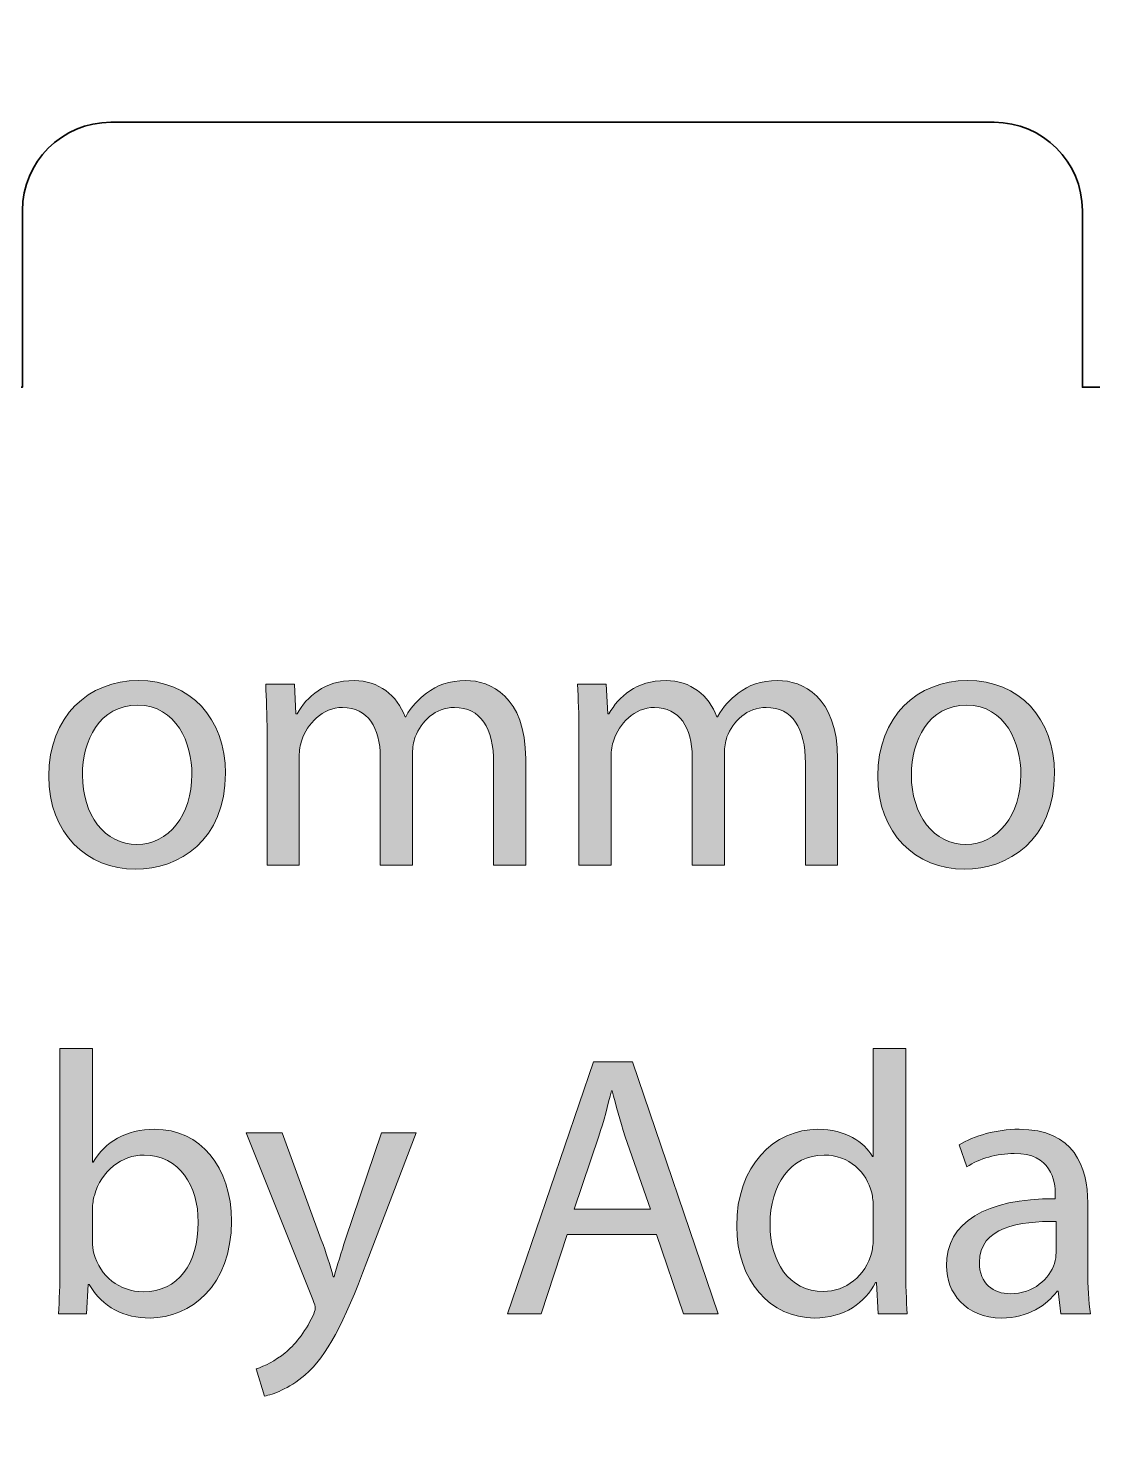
# Model space of a CAD drawing. Header units: inches. Extents: x 51 to 229, y 44 to 173.
# Drawn here: x 160.9 to 172.95, y 124.39 to 140.53 of the extents above; entities that cross this region are included whole.
import ezdxf

# ---------------------------------------------------------------- set-up
doc = ezdxf.new("R2010")
doc.units = ezdxf.units.IN
doc.header["$MEASUREMENT"] = 0
doc.layers.add('Artwork', color=7, linetype='Continuous')

# ---------------------------------------------------------------- blocks, each defined once
blk = doc.blocks.new('block 8')
at = {"layer": 'Artwork', "true_color": 0xed1c24}
h = blk.add_hatch(color=240, dxfattribs=at)
h.dxf.hatch_style = 2
edge = h.paths.add_edge_path()
edge.add_spline(control_points=[(163.131, 132.098), (163.131, 131.34), (162.603, 131.01), (162.112, 131.01), (161.562, 131.01), (161.13, 131.417), (161.13, 132.064), (161.13, 132.745), (161.583, 133.147), (162.145, 133.147), (162.734, 133.147), (163.131, 132.72), (163.131, 132.098)], knot_values=[0, 0, 0, 0, 1, 1, 1, 2, 2, 2, 3, 3, 3, 4, 4, 4, 4], degree=3, periodic=1)
edge = h.paths.add_edge_path()
edge.add_spline(control_points=[(161.511, 132.077), (161.511, 131.628), (161.765, 131.29), (162.129, 131.29), (162.484, 131.29), (162.751, 131.624), (162.751, 132.085), (162.751, 132.432), (162.578, 132.868), (162.137, 132.868), (161.701, 132.868), (161.511, 132.462), (161.511, 132.077)], knot_values=[0, 0, 0, 0, 1, 1, 1, 2, 2, 2, 3, 3, 3, 4, 4, 4, 4], degree=3, periodic=1)
h = blk.add_hatch(color=240, dxfattribs=at)
h.dxf.hatch_style = 2
edge = h.paths.add_edge_path()
edge.add_spline(control_points=[(163.602, 132.551), (163.602, 132.766), (163.594, 132.936), (163.586, 133.105), (163.586, 133.105), (163.911, 133.105), (163.911, 133.105), (163.911, 133.105), (163.928, 132.771), (163.928, 132.771), (163.928, 132.771), (163.941, 132.771), (163.941, 132.771), (164.055, 132.965), (164.246, 133.147), (164.588, 133.147), (164.863, 133.147), (165.075, 132.978), (165.164, 132.737), (165.164, 132.737), (165.172, 132.737), (165.172, 132.737), (165.236, 132.855), (165.32, 132.94), (165.405, 133.003), (165.528, 133.096), (165.659, 133.147), (165.853, 133.147), (166.128, 133.147), (166.53, 132.969), (166.53, 132.259), (166.53, 132.259), (166.53, 131.057), (166.53, 131.057), (166.53, 131.057), (166.167, 131.057), (166.167, 131.057), (166.167, 131.057), (166.167, 132.212), (166.167, 132.212), (166.167, 132.61), (166.018, 132.842), (165.722, 132.842), (165.507, 132.842), (165.346, 132.686), (165.278, 132.508), (165.261, 132.453), (165.248, 132.39), (165.248, 132.322), (165.248, 132.322), (165.248, 131.057), (165.248, 131.057), (165.248, 131.057), (164.884, 131.057), (164.884, 131.057), (164.884, 131.057), (164.884, 132.284), (164.884, 132.284), (164.884, 132.61), (164.74, 132.842), (164.457, 132.842), (164.228, 132.842), (164.055, 132.656), (163.996, 132.47), (163.975, 132.419), (163.966, 132.352), (163.966, 132.288), (163.966, 132.288), (163.966, 131.057), (163.966, 131.057), (163.966, 131.057), (163.602, 131.057), (163.602, 131.057), (163.602, 131.057), (163.602, 132.551), (163.602, 132.551)], knot_values=[0, 0, 0, 0, 1, 1, 1, 2, 2, 2, 3, 3, 3, 4, 4, 4, 5, 5, 5, 6, 6, 6, 7, 7, 7, 8, 8, 8, 9, 9, 9, 10, 10, 10, 11, 11, 11, 12, 12, 12, 13, 13, 13, 14, 14, 14, 15, 15, 15, 16, 16, 16, 17, 17, 17, 18, 18, 18, 19, 19, 19, 20, 20, 20, 21, 21, 21, 22, 22, 22, 23, 23, 23, 24, 24, 24, 25, 25, 25, 25], degree=3, periodic=1)
h = blk.add_hatch(color=240, dxfattribs=at)
h.dxf.hatch_style = 2
edge = h.paths.add_edge_path()
edge.add_spline(control_points=[(167.133, 132.551), (167.133, 132.766), (167.124, 132.936), (167.116, 133.105), (167.116, 133.105), (167.442, 133.105), (167.442, 133.105), (167.442, 133.105), (167.459, 132.771), (167.459, 132.771), (167.459, 132.771), (167.472, 132.771), (167.472, 132.771), (167.586, 132.965), (167.776, 133.147), (168.119, 133.147), (168.394, 133.147), (168.605, 132.978), (168.694, 132.737), (168.694, 132.737), (168.703, 132.737), (168.703, 132.737), (168.766, 132.855), (168.851, 132.94), (168.935, 133.003), (169.058, 133.096), (169.189, 133.147), (169.384, 133.147), (169.659, 133.147), (170.061, 132.969), (170.061, 132.259), (170.061, 132.259), (170.061, 131.057), (170.061, 131.057), (170.061, 131.057), (169.697, 131.057), (169.697, 131.057), (169.697, 131.057), (169.697, 132.212), (169.697, 132.212), (169.697, 132.61), (169.549, 132.842), (169.253, 132.842), (169.037, 132.842), (168.876, 132.686), (168.808, 132.508), (168.792, 132.453), (168.779, 132.39), (168.779, 132.322), (168.779, 132.322), (168.779, 131.057), (168.779, 131.057), (168.779, 131.057), (168.415, 131.057), (168.415, 131.057), (168.415, 131.057), (168.415, 132.284), (168.415, 132.284), (168.415, 132.61), (168.271, 132.842), (167.988, 132.842), (167.759, 132.842), (167.586, 132.656), (167.526, 132.47), (167.505, 132.419), (167.497, 132.352), (167.497, 132.288), (167.497, 132.288), (167.497, 131.057), (167.497, 131.057), (167.497, 131.057), (167.133, 131.057), (167.133, 131.057), (167.133, 131.057), (167.133, 132.551), (167.133, 132.551)], knot_values=[0, 0, 0, 0, 1, 1, 1, 2, 2, 2, 3, 3, 3, 4, 4, 4, 5, 5, 5, 6, 6, 6, 7, 7, 7, 8, 8, 8, 9, 9, 9, 10, 10, 10, 11, 11, 11, 12, 12, 12, 13, 13, 13, 14, 14, 14, 15, 15, 15, 16, 16, 16, 17, 17, 17, 18, 18, 18, 19, 19, 19, 20, 20, 20, 21, 21, 21, 22, 22, 22, 23, 23, 23, 24, 24, 24, 25, 25, 25, 25], degree=3, periodic=1)
h = blk.add_hatch(color=240, dxfattribs=at)
h.dxf.hatch_style = 2
edge = h.paths.add_edge_path()
edge.add_spline(control_points=[(172.517, 132.098), (172.517, 131.34), (171.988, 131.01), (171.497, 131.01), (170.947, 131.01), (170.516, 131.417), (170.516, 132.064), (170.516, 132.745), (170.968, 133.147), (171.531, 133.147), (172.119, 133.147), (172.517, 132.72), (172.517, 132.098)], knot_values=[0, 0, 0, 0, 1, 1, 1, 2, 2, 2, 3, 3, 3, 4, 4, 4, 4], degree=3, periodic=1)
edge = h.paths.add_edge_path()
edge.add_spline(control_points=[(170.896, 132.077), (170.896, 131.628), (171.15, 131.29), (171.514, 131.29), (171.87, 131.29), (172.136, 131.624), (172.136, 132.085), (172.136, 132.432), (171.963, 132.868), (171.522, 132.868), (171.087, 132.868), (170.896, 132.462), (170.896, 132.077)], knot_values=[0, 0, 0, 0, 1, 1, 1, 2, 2, 2, 3, 3, 3, 4, 4, 4, 4], degree=3, periodic=1)
h = blk.add_hatch(color=240, dxfattribs=at)
h.dxf.hatch_style = 2
edge = h.paths.add_edge_path()
edge.add_spline(control_points=[(161.257, 128.981), (161.257, 128.981), (161.625, 128.981), (161.625, 128.981), (161.625, 128.981), (161.625, 127.695), (161.625, 127.695), (161.625, 127.695), (161.634, 127.695), (161.634, 127.695), (161.765, 127.923), (162.001, 128.067), (162.332, 128.067), (162.843, 128.067), (163.199, 127.644), (163.199, 127.026), (163.199, 126.294), (162.734, 125.93), (162.277, 125.93), (161.98, 125.93), (161.744, 126.045), (161.587, 126.311), (161.587, 126.311), (161.578, 126.311), (161.578, 126.311), (161.578, 126.311), (161.557, 125.977), (161.557, 125.977), (161.557, 125.977), (161.24, 125.977), (161.24, 125.977), (161.248, 126.117), (161.257, 126.324), (161.257, 126.506), (161.257, 126.506), (161.257, 128.981), (161.257, 128.981)], knot_values=[0, 0, 0, 0, 1, 1, 1, 2, 2, 2, 3, 3, 3, 4, 4, 4, 5, 5, 5, 6, 6, 6, 7, 7, 7, 8, 8, 8, 9, 9, 9, 10, 10, 10, 11, 11, 11, 12, 12, 12, 12], degree=3, periodic=1)
edge = h.paths.add_edge_path()
edge.add_spline(control_points=[(161.625, 126.798), (161.625, 126.751), (161.629, 126.705), (161.642, 126.662), (161.71, 126.404), (161.93, 126.227), (162.201, 126.227), (162.594, 126.227), (162.822, 126.544), (162.822, 127.014), (162.822, 127.424), (162.611, 127.775), (162.209, 127.775), (161.959, 127.775), (161.722, 127.597), (161.646, 127.318), (161.634, 127.272), (161.625, 127.221), (161.625, 127.162), (161.625, 127.162), (161.625, 126.798), (161.625, 126.798)], knot_values=[0, 0, 0, 0, 1, 1, 1, 2, 2, 2, 3, 3, 3, 4, 4, 4, 5, 5, 5, 6, 6, 6, 7, 7, 7, 7], degree=3, periodic=1)
h = blk.add_hatch(color=240, dxfattribs=at)
h.dxf.hatch_style = 2
h.paths.add_polyline_path([(167.001, 126.874), (166.705, 125.977), (166.324, 125.977), (167.297, 128.829), (167.738, 128.829), (168.71, 125.977), (168.317, 125.977), (168.012, 126.874)])
edge = h.paths.add_edge_path()
edge.add_spline(control_points=[(167.941, 127.162), (167.941, 127.162), (167.657, 127.983), (167.657, 127.983), (167.594, 128.169), (167.552, 128.338), (167.509, 128.503), (167.509, 128.503), (167.501, 128.503), (167.501, 128.503), (167.459, 128.338), (167.416, 128.16), (167.357, 127.987), (167.357, 127.987), (167.077, 127.162), (167.077, 127.162), (167.077, 127.162), (167.941, 127.162), (167.941, 127.162)], knot_values=[0, 0, 0, 0, 1, 1, 1, 2, 2, 2, 3, 3, 3, 4, 4, 4, 5, 5, 5, 6, 6, 6, 6], degree=3, periodic=1)
h = blk.add_hatch(color=240, dxfattribs=at)
h.dxf.hatch_style = 2
edge = h.paths.add_edge_path()
edge.add_spline(control_points=[(170.832, 128.981), (170.832, 128.981), (170.832, 126.506), (170.832, 126.506), (170.832, 126.324), (170.84, 126.117), (170.849, 125.977), (170.849, 125.977), (170.519, 125.977), (170.519, 125.977), (170.519, 125.977), (170.502, 126.332), (170.502, 126.332), (170.502, 126.332), (170.489, 126.332), (170.489, 126.332), (170.379, 126.104), (170.134, 125.93), (169.799, 125.93), (169.304, 125.93), (168.919, 126.349), (168.919, 126.971), (168.915, 127.653), (169.343, 128.067), (169.838, 128.067), (170.155, 128.067), (170.362, 127.919), (170.455, 127.758), (170.455, 127.758), (170.464, 127.758), (170.464, 127.758), (170.464, 127.758), (170.464, 128.981), (170.464, 128.981), (170.464, 128.981), (170.832, 128.981), (170.832, 128.981)], knot_values=[0, 0, 0, 0, 1, 1, 1, 2, 2, 2, 3, 3, 3, 4, 4, 4, 5, 5, 5, 6, 6, 6, 7, 7, 7, 8, 8, 8, 9, 9, 9, 10, 10, 10, 11, 11, 11, 12, 12, 12, 12], degree=3, periodic=1)
edge = h.paths.add_edge_path()
edge.add_spline(control_points=[(170.464, 127.191), (170.464, 127.238), (170.46, 127.301), (170.447, 127.348), (170.392, 127.58), (170.189, 127.775), (169.909, 127.775), (169.525, 127.775), (169.296, 127.437), (169.296, 126.988), (169.296, 126.573), (169.504, 126.231), (169.901, 126.231), (170.151, 126.231), (170.379, 126.4), (170.447, 126.675), (170.46, 126.726), (170.464, 126.777), (170.464, 126.836), (170.464, 126.836), (170.464, 127.191), (170.464, 127.191)], knot_values=[0, 0, 0, 0, 1, 1, 1, 2, 2, 2, 3, 3, 3, 4, 4, 4, 5, 5, 5, 6, 6, 6, 7, 7, 7, 7], degree=3, periodic=1)
h = blk.add_hatch(color=240, dxfattribs=at)
h.dxf.hatch_style = 2
edge = h.paths.add_edge_path()
edge.add_spline(control_points=[(163.772, 128.025), (163.772, 128.025), (164.216, 126.815), (164.216, 126.815), (164.267, 126.679), (164.317, 126.519), (164.351, 126.396), (164.351, 126.396), (164.36, 126.396), (164.36, 126.396), (164.398, 126.519), (164.44, 126.675), (164.491, 126.823), (164.491, 126.823), (164.897, 128.025), (164.897, 128.025), (164.897, 128.025), (165.291, 128.025), (165.291, 128.025), (165.291, 128.025), (164.732, 126.565), (164.732, 126.565), (164.465, 125.863), (164.284, 125.507), (164.03, 125.283), (163.844, 125.127), (163.666, 125.063), (163.573, 125.046), (163.573, 125.046), (163.479, 125.355), (163.479, 125.355), (163.573, 125.385), (163.695, 125.444), (163.805, 125.537), (163.907, 125.617), (164.03, 125.761), (164.118, 125.952), (164.135, 125.99), (164.148, 126.019), (164.148, 126.04), (164.148, 126.062), (164.14, 126.091), (164.118, 126.138), (164.118, 126.138), (163.365, 128.025), (163.365, 128.025), (163.365, 128.025), (163.772, 128.025), (163.772, 128.025)], knot_values=[0, 0, 0, 0, 1, 1, 1, 2, 2, 2, 3, 3, 3, 4, 4, 4, 5, 5, 5, 6, 6, 6, 7, 7, 7, 8, 8, 8, 9, 9, 9, 10, 10, 10, 11, 11, 11, 12, 12, 12, 13, 13, 13, 14, 14, 14, 15, 15, 15, 16, 16, 16, 16], degree=3, periodic=1)
h = blk.add_hatch(color=240, dxfattribs=at)
h.dxf.hatch_style = 2
edge = h.paths.add_edge_path()
edge.add_spline(control_points=[(172.893, 126.468), (172.893, 126.29), (172.902, 126.117), (172.923, 125.977), (172.923, 125.977), (172.589, 125.977), (172.589, 125.977), (172.589, 125.977), (172.559, 126.235), (172.559, 126.235), (172.559, 126.235), (172.547, 126.235), (172.547, 126.235), (172.433, 126.074), (172.212, 125.93), (171.921, 125.93), (171.506, 125.93), (171.294, 126.222), (171.294, 126.519), (171.294, 127.014), (171.734, 127.284), (172.526, 127.28), (172.526, 127.28), (172.526, 127.322), (172.526, 127.322), (172.526, 127.487), (172.479, 127.796), (172.06, 127.792), (171.865, 127.792), (171.666, 127.737), (171.523, 127.64), (171.523, 127.64), (171.438, 127.889), (171.438, 127.889), (171.607, 127.995), (171.857, 128.067), (172.115, 128.067), (172.741, 128.067), (172.893, 127.64), (172.893, 127.234), (172.893, 127.234), (172.893, 126.468), (172.893, 126.468)], knot_values=[0, 0, 0, 0, 1, 1, 1, 2, 2, 2, 3, 3, 3, 4, 4, 4, 5, 5, 5, 6, 6, 6, 7, 7, 7, 8, 8, 8, 9, 9, 9, 10, 10, 10, 11, 11, 11, 12, 12, 12, 13, 13, 13, 14, 14, 14, 14], degree=3, periodic=1)
edge = h.paths.add_edge_path()
edge.add_spline(control_points=[(172.534, 127.022), (172.128, 127.03), (171.666, 126.959), (171.666, 126.561), (171.666, 126.315), (171.828, 126.205), (172.014, 126.205), (172.284, 126.205), (172.458, 126.375), (172.517, 126.548), (172.53, 126.591), (172.534, 126.633), (172.534, 126.667), (172.534, 126.667), (172.534, 127.022), (172.534, 127.022)], knot_values=[0, 0, 0, 0, 1, 1, 1, 2, 2, 2, 3, 3, 3, 4, 4, 4, 5, 5, 5, 5], degree=3, periodic=1)
at = {"layer": 'Artwork', "lineweight": 0}
blk.add_lwpolyline([(167.001, 126.874), (166.705, 125.977), (166.324, 125.977), (167.297, 128.829), (167.738, 128.829), (168.71, 125.977), (168.317, 125.977), (168.012, 126.874), (167.001, 126.874)], dxfattribs=at)
for points, knots in [([(163.131, 132.098), (163.131, 131.34), (162.603, 131.01), (162.112, 131.01), (161.562, 131.01), (161.13, 131.417), (161.13, 132.064), (161.13, 132.745), (161.583, 133.147), (162.145, 133.147), (162.734, 133.147), (163.131, 132.72), (163.131, 132.098)], [0, 0, 0, 0, 1, 1, 1, 2, 2, 2, 3, 3, 3, 4, 4, 4, 4]), ([(163.602, 132.551), (163.602, 132.766), (163.594, 132.936), (163.586, 133.105), (163.586, 133.105), (163.911, 133.105), (163.911, 133.105), (163.911, 133.105), (163.928, 132.771), (163.928, 132.771), (163.928, 132.771), (163.941, 132.771), (163.941, 132.771), (164.055, 132.965), (164.246, 133.147), (164.588, 133.147), (164.863, 133.147), (165.075, 132.978), (165.164, 132.737), (165.164, 132.737), (165.172, 132.737), (165.172, 132.737), (165.236, 132.855), (165.32, 132.94), (165.405, 133.003), (165.528, 133.096), (165.659, 133.147), (165.853, 133.147), (166.128, 133.147), (166.53, 132.969), (166.53, 132.259), (166.53, 132.259), (166.53, 131.057), (166.53, 131.057), (166.53, 131.057), (166.167, 131.057), (166.167, 131.057), (166.167, 131.057), (166.167, 132.212), (166.167, 132.212), (166.167, 132.61), (166.018, 132.842), (165.722, 132.842), (165.507, 132.842), (165.346, 132.686), (165.278, 132.508), (165.261, 132.453), (165.248, 132.39), (165.248, 132.322), (165.248, 132.322), (165.248, 131.057), (165.248, 131.057), (165.248, 131.057), (164.884, 131.057), (164.884, 131.057), (164.884, 131.057), (164.884, 132.284), (164.884, 132.284), (164.884, 132.61), (164.74, 132.842), (164.457, 132.842), (164.228, 132.842), (164.055, 132.656), (163.996, 132.47), (163.975, 132.419), (163.966, 132.352), (163.966, 132.288), (163.966, 132.288), (163.966, 131.057), (163.966, 131.057), (163.966, 131.057), (163.602, 131.057), (163.602, 131.057), (163.602, 131.057), (163.602, 132.551), (163.602, 132.551)], [0, 0, 0, 0, 1, 1, 1, 2, 2, 2, 3, 3, 3, 4, 4, 4, 5, 5, 5, 6, 6, 6, 7, 7, 7, 8, 8, 8, 9, 9, 9, 10, 10, 10, 11, 11, 11, 12, 12, 12, 13, 13, 13, 14, 14, 14, 15, 15, 15, 16, 16, 16, 17, 17, 17, 18, 18, 18, 19, 19, 19, 20, 20, 20, 21, 21, 21, 22, 22, 22, 23, 23, 23, 24, 24, 24, 25, 25, 25, 25]), ([(167.133, 132.551), (167.133, 132.766), (167.124, 132.936), (167.116, 133.105), (167.116, 133.105), (167.442, 133.105), (167.442, 133.105), (167.442, 133.105), (167.459, 132.771), (167.459, 132.771), (167.459, 132.771), (167.472, 132.771), (167.472, 132.771), (167.586, 132.965), (167.776, 133.147), (168.119, 133.147), (168.394, 133.147), (168.605, 132.978), (168.694, 132.737), (168.694, 132.737), (168.703, 132.737), (168.703, 132.737), (168.766, 132.855), (168.851, 132.94), (168.935, 133.003), (169.058, 133.096), (169.189, 133.147), (169.384, 133.147), (169.659, 133.147), (170.061, 132.969), (170.061, 132.259), (170.061, 132.259), (170.061, 131.057), (170.061, 131.057), (170.061, 131.057), (169.697, 131.057), (169.697, 131.057), (169.697, 131.057), (169.697, 132.212), (169.697, 132.212), (169.697, 132.61), (169.549, 132.842), (169.253, 132.842), (169.037, 132.842), (168.876, 132.686), (168.808, 132.508), (168.792, 132.453), (168.779, 132.39), (168.779, 132.322), (168.779, 132.322), (168.779, 131.057), (168.779, 131.057), (168.779, 131.057), (168.415, 131.057), (168.415, 131.057), (168.415, 131.057), (168.415, 132.284), (168.415, 132.284), (168.415, 132.61), (168.271, 132.842), (167.988, 132.842), (167.759, 132.842), (167.586, 132.656), (167.526, 132.47), (167.505, 132.419), (167.497, 132.352), (167.497, 132.288), (167.497, 132.288), (167.497, 131.057), (167.497, 131.057), (167.497, 131.057), (167.133, 131.057), (167.133, 131.057), (167.133, 131.057), (167.133, 132.551), (167.133, 132.551)], [0, 0, 0, 0, 1, 1, 1, 2, 2, 2, 3, 3, 3, 4, 4, 4, 5, 5, 5, 6, 6, 6, 7, 7, 7, 8, 8, 8, 9, 9, 9, 10, 10, 10, 11, 11, 11, 12, 12, 12, 13, 13, 13, 14, 14, 14, 15, 15, 15, 16, 16, 16, 17, 17, 17, 18, 18, 18, 19, 19, 19, 20, 20, 20, 21, 21, 21, 22, 22, 22, 23, 23, 23, 24, 24, 24, 25, 25, 25, 25]), ([(172.517, 132.098), (172.517, 131.34), (171.988, 131.01), (171.497, 131.01), (170.947, 131.01), (170.516, 131.417), (170.516, 132.064), (170.516, 132.745), (170.968, 133.147), (171.531, 133.147), (172.119, 133.147), (172.517, 132.72), (172.517, 132.098)], [0, 0, 0, 0, 1, 1, 1, 2, 2, 2, 3, 3, 3, 4, 4, 4, 4]), ([(161.511, 132.077), (161.511, 131.628), (161.765, 131.29), (162.129, 131.29), (162.484, 131.29), (162.751, 131.624), (162.751, 132.085), (162.751, 132.432), (162.578, 132.868), (162.137, 132.868), (161.701, 132.868), (161.511, 132.462), (161.511, 132.077)], [0, 0, 0, 0, 1, 1, 1, 2, 2, 2, 3, 3, 3, 4, 4, 4, 4]), ([(170.896, 132.077), (170.896, 131.628), (171.15, 131.29), (171.514, 131.29), (171.87, 131.29), (172.136, 131.624), (172.136, 132.085), (172.136, 132.432), (171.963, 132.868), (171.522, 132.868), (171.087, 132.868), (170.896, 132.462), (170.896, 132.077)], [0, 0, 0, 0, 1, 1, 1, 2, 2, 2, 3, 3, 3, 4, 4, 4, 4]), ([(161.257, 128.981), (161.257, 128.981), (161.625, 128.981), (161.625, 128.981), (161.625, 128.981), (161.625, 127.695), (161.625, 127.695), (161.625, 127.695), (161.634, 127.695), (161.634, 127.695), (161.765, 127.923), (162.001, 128.067), (162.332, 128.067), (162.843, 128.067), (163.199, 127.644), (163.199, 127.026), (163.199, 126.294), (162.734, 125.93), (162.277, 125.93), (161.98, 125.93), (161.744, 126.045), (161.587, 126.311), (161.587, 126.311), (161.578, 126.311), (161.578, 126.311), (161.578, 126.311), (161.557, 125.977), (161.557, 125.977), (161.557, 125.977), (161.24, 125.977), (161.24, 125.977), (161.248, 126.117), (161.257, 126.324), (161.257, 126.506), (161.257, 126.506), (161.257, 128.981), (161.257, 128.981)], [0, 0, 0, 0, 1, 1, 1, 2, 2, 2, 3, 3, 3, 4, 4, 4, 5, 5, 5, 6, 6, 6, 7, 7, 7, 8, 8, 8, 9, 9, 9, 10, 10, 10, 11, 11, 11, 12, 12, 12, 12]), ([(170.832, 128.981), (170.832, 128.981), (170.832, 126.506), (170.832, 126.506), (170.832, 126.324), (170.84, 126.117), (170.849, 125.977), (170.849, 125.977), (170.519, 125.977), (170.519, 125.977), (170.519, 125.977), (170.502, 126.332), (170.502, 126.332), (170.502, 126.332), (170.489, 126.332), (170.489, 126.332), (170.379, 126.104), (170.134, 125.93), (169.799, 125.93), (169.304, 125.93), (168.919, 126.349), (168.919, 126.971), (168.915, 127.653), (169.343, 128.067), (169.838, 128.067), (170.155, 128.067), (170.362, 127.919), (170.455, 127.758), (170.455, 127.758), (170.464, 127.758), (170.464, 127.758), (170.464, 127.758), (170.464, 128.981), (170.464, 128.981), (170.464, 128.981), (170.832, 128.981), (170.832, 128.981)], [0, 0, 0, 0, 1, 1, 1, 2, 2, 2, 3, 3, 3, 4, 4, 4, 5, 5, 5, 6, 6, 6, 7, 7, 7, 8, 8, 8, 9, 9, 9, 10, 10, 10, 11, 11, 11, 12, 12, 12, 12]), ([(167.941, 127.162), (167.941, 127.162), (167.657, 127.983), (167.657, 127.983), (167.594, 128.169), (167.552, 128.338), (167.509, 128.503), (167.509, 128.503), (167.501, 128.503), (167.501, 128.503), (167.459, 128.338), (167.416, 128.16), (167.357, 127.987), (167.357, 127.987), (167.077, 127.162), (167.077, 127.162), (167.077, 127.162), (167.941, 127.162), (167.941, 127.162)], [0, 0, 0, 0, 1, 1, 1, 2, 2, 2, 3, 3, 3, 4, 4, 4, 5, 5, 5, 6, 6, 6, 6]), ([(163.772, 128.025), (163.772, 128.025), (164.216, 126.815), (164.216, 126.815), (164.267, 126.679), (164.317, 126.519), (164.351, 126.396), (164.351, 126.396), (164.36, 126.396), (164.36, 126.396), (164.398, 126.519), (164.44, 126.675), (164.491, 126.823), (164.491, 126.823), (164.897, 128.025), (164.897, 128.025), (164.897, 128.025), (165.291, 128.025), (165.291, 128.025), (165.291, 128.025), (164.732, 126.565), (164.732, 126.565), (164.465, 125.863), (164.284, 125.507), (164.03, 125.283), (163.844, 125.127), (163.666, 125.063), (163.573, 125.046), (163.573, 125.046), (163.479, 125.355), (163.479, 125.355), (163.573, 125.385), (163.695, 125.444), (163.805, 125.537), (163.907, 125.617), (164.03, 125.761), (164.118, 125.952), (164.135, 125.99), (164.148, 126.019), (164.148, 126.04), (164.148, 126.062), (164.14, 126.091), (164.118, 126.138), (164.118, 126.138), (163.365, 128.025), (163.365, 128.025), (163.365, 128.025), (163.772, 128.025), (163.772, 128.025)], [0, 0, 0, 0, 1, 1, 1, 2, 2, 2, 3, 3, 3, 4, 4, 4, 5, 5, 5, 6, 6, 6, 7, 7, 7, 8, 8, 8, 9, 9, 9, 10, 10, 10, 11, 11, 11, 12, 12, 12, 13, 13, 13, 14, 14, 14, 15, 15, 15, 16, 16, 16, 16]), ([(172.893, 126.468), (172.893, 126.29), (172.902, 126.117), (172.923, 125.977), (172.923, 125.977), (172.589, 125.977), (172.589, 125.977), (172.589, 125.977), (172.559, 126.235), (172.559, 126.235), (172.559, 126.235), (172.547, 126.235), (172.547, 126.235), (172.433, 126.074), (172.212, 125.93), (171.921, 125.93), (171.506, 125.93), (171.294, 126.222), (171.294, 126.519), (171.294, 127.014), (171.734, 127.284), (172.526, 127.28), (172.526, 127.28), (172.526, 127.322), (172.526, 127.322), (172.526, 127.487), (172.479, 127.796), (172.06, 127.792), (171.865, 127.792), (171.666, 127.737), (171.523, 127.64), (171.523, 127.64), (171.438, 127.889), (171.438, 127.889), (171.607, 127.995), (171.857, 128.067), (172.115, 128.067), (172.741, 128.067), (172.893, 127.64), (172.893, 127.234), (172.893, 127.234), (172.893, 126.468), (172.893, 126.468)], [0, 0, 0, 0, 1, 1, 1, 2, 2, 2, 3, 3, 3, 4, 4, 4, 5, 5, 5, 6, 6, 6, 7, 7, 7, 8, 8, 8, 9, 9, 9, 10, 10, 10, 11, 11, 11, 12, 12, 12, 13, 13, 13, 14, 14, 14, 14]), ([(161.625, 126.798), (161.625, 126.751), (161.629, 126.705), (161.642, 126.662), (161.71, 126.404), (161.93, 126.227), (162.201, 126.227), (162.594, 126.227), (162.822, 126.544), (162.822, 127.014), (162.822, 127.424), (162.611, 127.775), (162.209, 127.775), (161.959, 127.775), (161.722, 127.597), (161.646, 127.318), (161.634, 127.272), (161.625, 127.221), (161.625, 127.162), (161.625, 127.162), (161.625, 126.798), (161.625, 126.798)], [0, 0, 0, 0, 1, 1, 1, 2, 2, 2, 3, 3, 3, 4, 4, 4, 5, 5, 5, 6, 6, 6, 7, 7, 7, 7]), ([(170.464, 127.191), (170.464, 127.238), (170.46, 127.301), (170.447, 127.348), (170.392, 127.58), (170.189, 127.775), (169.909, 127.775), (169.525, 127.775), (169.296, 127.437), (169.296, 126.988), (169.296, 126.573), (169.504, 126.231), (169.901, 126.231), (170.151, 126.231), (170.379, 126.4), (170.447, 126.675), (170.46, 126.726), (170.464, 126.777), (170.464, 126.836), (170.464, 126.836), (170.464, 127.191), (170.464, 127.191)], [0, 0, 0, 0, 1, 1, 1, 2, 2, 2, 3, 3, 3, 4, 4, 4, 5, 5, 5, 6, 6, 6, 7, 7, 7, 7]), ([(172.534, 127.022), (172.128, 127.03), (171.666, 126.959), (171.666, 126.561), (171.666, 126.315), (171.828, 126.205), (172.014, 126.205), (172.284, 126.205), (172.458, 126.375), (172.517, 126.548), (172.53, 126.591), (172.534, 126.633), (172.534, 126.667), (172.534, 126.667), (172.534, 127.022), (172.534, 127.022)], [0, 0, 0, 0, 1, 1, 1, 2, 2, 2, 3, 3, 3, 4, 4, 4, 5, 5, 5, 5])]:
    blk.add_open_spline(points, degree=3, knots=knots, dxfattribs=at)

msp = doc.modelspace()

# ---------------------------------------------------------------- linework, layer by layer
at = {"layer": 'Artwork', "color": 179, "lineweight": 35, "true_color": 0x231f20}
for points, knots in [([(150.882, 169.767), (150.882, 171.424), (152.225, 172.767), (153.882, 172.767), (153.882, 172.767), (215.282, 172.767), (215.282, 172.767), (216.939, 172.767), (218.282, 171.424), (218.282, 169.767), (218.282, 169.767), (218.282, 143.967), (218.282, 143.967), (218.282, 141.206), (216.044, 138.968), (213.282, 138.968), (211.432, 138.968), (209.821, 139.974), (208.956, 141.467), (208.956, 141.467), (160.208, 141.467), (160.208, 141.467), (159.343, 139.974), (157.732, 138.968), (155.882, 138.968), (153.12, 138.968), (150.882, 141.206), (150.882, 143.967), (150.882, 143.967), (150.882, 169.767), (150.882, 169.767)], [0, 0, 0, 0, 1, 1, 1, 2, 2, 2, 3, 3, 3, 4, 4, 4, 5, 5, 5, 6, 6, 6, 7, 7, 7, 8, 8, 8, 9, 9, 9, 10, 10, 10, 10]), ([(228.582, 80.968), (228.582, 80.415), (228.134, 79.968), (227.582, 79.968), (227.582, 79.968), (208.332, 79.968), (208.332, 79.968), (208.332, 79.968), (208.332, 77.968), (208.332, 77.968), (208.332, 77.415), (207.884, 76.968), (207.332, 76.968), (207.332, 76.968), (197.332, 76.968), (197.332, 76.968), (196.78, 76.968), (196.332, 77.415), (196.332, 77.968), (196.332, 77.968), (196.332, 79.968), (196.332, 79.968), (196.332, 79.968), (172.832, 79.968), (172.832, 79.968), (172.832, 79.968), (172.832, 77.968), (172.832, 77.968), (172.832, 77.415), (172.384, 76.968), (171.832, 76.968), (171.832, 76.968), (161.832, 76.968), (161.832, 76.968), (161.28, 76.968), (160.832, 77.415), (160.832, 77.968), (160.832, 77.968), (160.832, 79.968), (160.832, 79.968), (160.832, 79.968), (141.582, 79.968), (141.582, 79.968), (141.03, 79.968), (140.582, 80.415), (140.582, 80.968), (140.582, 80.968), (140.582, 135.468), (140.582, 135.468), (140.582, 136.02), (141.03, 136.467), (141.582, 136.467), (141.582, 136.467), (160.832, 136.467), (160.832, 136.467), (160.832, 136.467), (160.832, 138.468), (160.832, 138.468), (160.832, 139.02), (161.28, 139.467), (161.832, 139.467), (161.832, 139.467), (171.832, 139.467), (171.832, 139.467), (172.384, 139.467), (172.832, 139.02), (172.832, 138.468), (172.832, 138.468), (172.832, 136.467), (172.832, 136.467), (172.832, 136.467), (196.332, 136.467), (196.332, 136.467), (196.332, 136.467), (196.332, 138.468), (196.332, 138.468), (196.332, 139.02), (196.78, 139.467), (197.332, 139.467), (197.332, 139.467), (207.332, 139.467), (207.332, 139.467), (207.884, 139.467), (208.332, 139.02), (208.332, 138.468), (208.332, 138.468), (208.332, 136.467), (208.332, 136.467), (208.332, 136.467), (227.582, 136.467), (227.582, 136.467), (228.134, 136.467), (228.582, 136.02), (228.582, 135.468), (228.582, 135.468), (228.582, 80.968), (228.582, 80.968)], [0, 0, 0, 0, 1, 1, 1, 2, 2, 2, 3, 3, 3, 4, 4, 4, 5, 5, 5, 6, 6, 6, 7, 7, 7, 8, 8, 8, 9, 9, 9, 10, 10, 10, 11, 11, 11, 12, 12, 12, 13, 13, 13, 14, 14, 14, 15, 15, 15, 16, 16, 16, 17, 17, 17, 18, 18, 18, 19, 19, 19, 20, 20, 20, 21, 21, 21, 22, 22, 22, 23, 23, 23, 24, 24, 24, 25, 25, 25, 26, 26, 26, 27, 27, 27, 28, 28, 28, 29, 29, 29, 30, 30, 30, 31, 31, 31, 32, 32, 32, 32])]:
    msp.add_open_spline(points, degree=3, knots=knots, dxfattribs=at)

# ---------------------------------------------------------------- block references
at = {"layer": 'Artwork'}
msp.add_blockref('block 8', (0, 0), dxfattribs=at)

doc.saveas('drawing.dxf')
